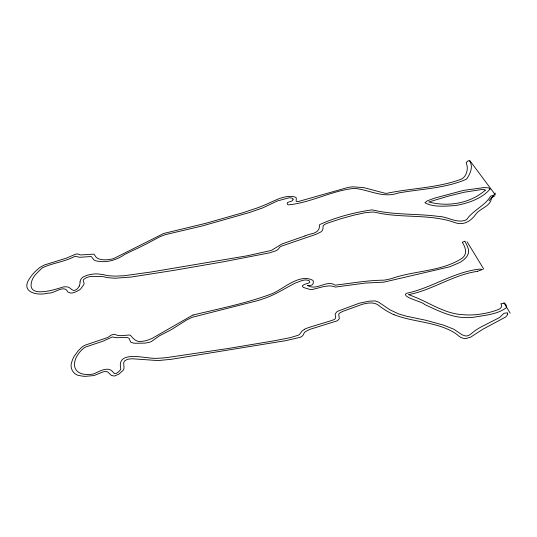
<?xml version="1.0" encoding="UTF-8"?>
<svg xmlns="http://www.w3.org/2000/svg" width="537" height="537" viewBox="0 0 537 537"><rect width="100%" height="100%" fill="white"/><g stroke="black" fill="none" stroke-linecap="round" stroke-linejoin="round"><path stroke-width="0.81" d="M507.687 314.138L507.707 313.776M80.053 281.878L80.49 279.891L81.819 278.112A6.652 3.141 -21.1 0 1 83.926 276.595L87.806 275.045L92.257 274.199A30.716 14.828 -21.6 0 1 97.244 273.89L103.299 274.595A42.792 20.05 -18.9 0 0 108.897 275.75L115.079 276.146L124.007 275.743L150.796 272.058L246.98 255.827L270.42 250.618A9.055 4.625 -13.6 0 0 271.487 250.349L282.012 243.952L304.962 235.958M79.221 286.087L77.536 288.698A3.705 1.759 -21.7 0 1 76.523 289.396C72.267 293.001 70.528 286.288 66.273 286.839A11.76 5.551 -22.3 0 0 63.453 286.906C54.573 289.718 24.239 299.706 32.475 279.153A48.706 22.48 -21.1 0 1 35.395 274.649L41.899 268.185A6.639 2.94 -21.8 0 1 42.933 267.533C53.223 262.815 64.91 261.794 74.905 256.303A1.383 0.618 -20.7 0 1 75.361 256.283L79.691 257.297L90.881 256.545A3.819 1.732 -20.4 0 1 91.485 256.78L93.888 259.848A17.674 8.075 -19.6 0 0 95.814 260.794C105.816 263.291 116.482 260.264 124.745 254.397A18.896 9.008 -19.2 0 1 125.994 253.793L138.58 247.799A196.676 73.999 -19.2 0 0 154.065 239.838L160.18 236.616L165.181 234.703L202.301 225.929L249.235 212.605L262.908 207.819L277.206 201.019L288.745 197.871A5.545 2.578 -12.6 0 1 290.98 197.931L291.732 198.119A5.175 2.403 -12.6 0 1 292.819 198.791A5.316 2.47 -12.6 0 1 293.041 199.16M489.032 200.784L495.369 193.112M304.452 329.309L302.069 331.034L299.592 334.303A5.766 3.531 -13.2 0 1 298.391 335.182L290.215 337.666L273.87 340.847L228.144 348.493L168.853 357.293A61.077 33.952 -19.2 0 1 157.831 358.246C147.648 359.676 116.073 348.634 120.791 368.832A6.216 3.558 -23.6 0 1 120.174 370.161C118.811 371.752 115.113 375.497 113.441 372.618C108.474 365.428 99.741 371.443 93.74 373.846A7.867 4.397 -24.3 0 1 92.418 374.175C70.206 377.196 70.219 359.347 83.759 348.157A9.089 4.907 -23.7 0 1 85.786 346.949L102.862 341.237L111.998 337.108A1.739 0.946 -22.4 0 1 112.595 336.968C117.388 338.753 122.577 336.645 127.517 337.652A8.115 4.471 -22.2 0 1 129.216 338.612L130.706 342.129L133.773 343.163A12.351 6.84 -21.2 0 0 135.331 343.25L145.198 343.123L149.628 342.217A8.639 4.84 -21 0 0 151.716 341.324L159.335 335.867L171.296 329.684L186.487 320.099L191.904 317.38L256.941 300.807A60.996 32.287 -14.9 0 0 265.325 298.055C275.998 294.41 285.362 288.04 295.37 283.026C299.592 281.697 304.982 278.294 309.292 280.864A6.088 3.41 -12.3 0 1 309.762 281.764L309.144 282.905L304.976 284.207A9.679 5.484 -12 0 0 303.841 284.731C298.619 287.208 307.976 288.523 309.856 289.43A7.169 4.041 -11.8 0 0 312.561 289.436L323.61 286.597L328.691 285.899A11.311 6.491 -11.1 0 1 332.45 286.221L335.424 287.053L365.422 283.053L383.821 282.153L449.932 266.755L460.464 262.17L464.223 259.458L466.888 256.525L468.371 253.397L468.633 250.121L467.613 246.725L464.908 241.16A6.269 3.256 -4.9 0 1 463.102 241.865A5.524 2.88 -4.9 0 1 462.337 242.355C465.539 247.288 467.814 254.243 461.907 258.378C441.125 271.735 414.678 270.447 391.755 278.515A29.569 16.191 -8.2 0 1 383.566 280.186C367.281 280.307 351.258 283.308 335.135 285.154C326.798 279.321 316.575 291.289 307.479 285.422C310.044 285.758 313.474 285.657 313.386 281.999A8.357 4.679 -12.2 0 0 312.769 280.334C299.478 273.239 283.952 288.637 272.172 293.665C246.711 303.251 219.552 308.607 193.112 315.018M477.165 271.4C453.08 274.85 432.46 290.067 408.59 294.645A172.86 118.127 -13 0 1 413.517 296.511C429.734 302.828 444.508 313.621 462.417 314.662A42.47 24.259 -3.1 0 0 473.976 314.83C482.401 314.132 490.872 312.547 498.725 309.359C501.128 308.641 502.511 305.842 500.867 303.714A7.592 4.37 -1.3 0 0 504.525 303.076L506.143 305.043L506.492 306.52A7.209 4.202 -1.2 0 1 506.029 307.909C497.054 314.601 484.642 315.192 473.882 317.213A32.824 19.03 -3 0 1 467.378 317.615C452 317.951 438.058 310.634 424.452 304.439C423.424 301.841 400.924 297.209 406.341 293.343C431.735 288.087 453.866 271.756 479.863 269.091A4.578 2.517 -3.2 0 1 481.387 269.366L482.166 269.661M304.452 329.309A11.311 6.981 -12.2 0 1 307.325 328.053C316.192 324.945 325.435 322.71 334.202 319.582A4.833 2.913 -10.9 0 0 335.403 318.28L335.712 316.629L335.209 314.964A5.209 3.121 -10.3 0 1 335.222 313.957L336.592 312.071A6.786 4.074 -10.2 0 1 338.196 311.064L359.421 303.17L369.57 301.129L375.209 300.921L378.625 302.13L389.842 309.755L398.629 313.917L406.563 316.233L425.854 320.28L443.569 325.133L453.893 329.262L462.122 334.826L465.357 335.94A4.283 2.645 -2.1 0 0 467.331 335.853L469.815 334.853L475.258 330.517L480.118 327.469L499.699 317.474L503.545 313.608A4.148 2.45 -0.5 0 1 504.565 313.178L507.183 312.849A2.611 1.537 -0.5 0 1 507.505 312.87L507.68 314.32L506.519 316.098A12.801 7.552 -1.2 0 1 505.418 317.145L482.716 329.315L470.667 337.142L466.197 338.464A6.592 4.074 -2.1 0 1 463.538 338.344L461.061 337.558L458.887 336.115A47.31 30.562 -4.6 0 0 453.45 332.141C435.245 321.663 413.369 322.193 394.118 314.742M469.848 160.63L495.409 194.911M467.123 241.791L483.77 269.151M503.887 302.74L510.15 313.111M304.949 235.951A25.675 13.371 -11.5 0 1 311.238 233.87C315.743 233.199 320.32 230.125 319.32 225.225A4.41 2.202 -11.2 0 1 319.998 224.453C336.243 217.102 354.031 212.518 371.664 209.9A5.981 2.933 -9.2 0 1 372.812 209.987C394.218 215.176 416.443 213.464 438.132 216.371C447.596 216.384 457.591 224.278 466.66 219.606C473.03 210.095 484.978 205.94 490.65 196.106A2.396 1.134 -4.6 0 1 491.348 195.877L492.51 195.73A3.188 1.51 -4.5 0 1 494.523 195.971A7.766 3.678 -4.2 0 0 492.644 197.139L492.389 197.368A10.552 5.001 -4.1 0 0 491.281 199.207C490.247 205.872 480.649 208.537 476.426 213.377C472.016 220.063 464.713 225.574 456.182 223.009C430.05 213.303 401.501 218.774 374.739 212.175A16.519 8.243 -9.3 0 0 371.919 212.055L364.912 212.753L353.749 215.183L340.693 218.787L327.362 223.238L324.757 224.385L323.14 225.735L322.898 229.077L322.247 230.561A8.357 4.202 -11.6 0 1 320.871 231.924L315.931 234.354L281.502 246.134L279.797 247.094L278.542 248.92L276.508 250.564L269.997 252.766L223.446 261.788L173.693 270.4L131.209 277.038L114.965 278.247L107.702 277.656L101.936 276.414L90.485 276.421L86.685 277.515L83.678 279.381L83.222 280.656L84.087 283.288A13.17 6.216 -21.7 0 1 83.685 284.798L80.617 288.973A7.699 3.658 -21.7 0 1 79.214 290.067C75.986 291.719 71.549 294.591 68.065 292.141A10.713 5.095 -21.6 0 1 67.541 291.457C63.957 284.281 53.559 294.148 48.229 293.095C36.623 296.236 19.426 291.839 30.24 277.575A44.611 20.466 -21.3 0 1 34.831 271.923L39.765 267.513L44.477 264.942A7.048 3.108 -21.7 0 1 46.048 264.466L66.246 258.19L75.623 254.189L77.469 253.894L78.758 254.384A13.197 5.86 -20.1 0 0 80.798 254.934L93.445 254.169A3.974 1.799 -20.3 0 1 94.17 254.377L95.479 256.33A19.976 9.116 -19.4 0 0 111.911 259.029A7.666 3.544 -19.6 0 0 113.878 258.472L163.711 233.474L205.96 223.264L242.952 212.719L257.33 207.92A89.209 37.664 -14.6 0 0 272.601 201.435L279.696 198.395L285.268 196.878A14.6 6.827 -12.7 0 1 288.846 196.435L292.45 196.455L295.316 197.106A6.444 2.994 -12.5 0 1 296.27 197.878L296.156 201.348L297.894 201.657L348.124 187.4A20.903 9.847 -10.2 0 1 353.205 186.842L363.958 187.688L385.23 193.286A6.068 2.839 -8.7 0 0 386.694 193.347C411.389 188.104 437.407 188.064 461.229 179.197A13.19 5.967 -6.5 0 0 463.075 178.022L464.753 176.337L466.029 174.048A64.735 29.193 -8.3 0 0 466.982 165.315L466.143 162.664A5.732 2.51 -6.4 0 0 466.653 162.127A5.692 2.49 -6.4 0 0 467.72 160.999A7.713 3.343 -6.3 0 0 469.311 160.657C473.506 165.873 470.573 172.995 467.344 177.948A9.337 4.242 -6.2 0 1 465.874 179.459C444.448 188.621 420.411 188.87 397.722 193.132C383.653 198.227 370.08 190.36 356.279 188.588A17.681 8.33 -10.2 0 0 352.413 188.594C330.544 191.246 310.413 202.785 288.503 204.832A3.061 1.436 -12.5 0 1 287.684 204.584C284.946 201.08 292.954 202.503 293.115 199.449A5.068 2.356 -12.6 0 0 293.041 199.16M80.026 281.885A30.965 14.412 -22.4 0 1 79.275 286.08M477.312 271.366A7.122 3.94 -3 0 1 478.487 270.937A7.021 3.88 -3 0 1 480.286 270.299A7.048 3.887 -2.9 0 1 482.166 269.661M193.112 315.018A6.981 3.927 -18.3 0 0 191.689 315.702L152.199 338.37L147.333 340.304A16.117 8.914 -20.8 0 1 142.433 341.257C136.935 342.74 133.458 339.028 130.565 335.383A6.511 3.578 -21.9 0 0 129.169 335.007L121.624 335.692L117.892 335.477A10.888 5.873 -21.6 0 1 116.321 334.954C113.636 333.135 110.635 335.41 108.481 336.994A7.162 3.826 -22.5 0 1 107.272 337.645L85.343 345.096L83.034 346.331A9.881 5.316 -23.6 0 0 81.986 347.097L78.281 350.715L74.421 355.95A40.852 22.715 -23.1 0 0 71.985 361.314C69.132 367.644 73.24 375.262 80.302 375.739A32.938 18.11 -23.5 0 0 85.269 376.343L93.968 375.558L102.882 371.987L105.762 371.342L107.856 372.013L111.32 375.403L114.374 376.054L118.966 374.108L123.235 370.194A8.464 4.846 -23.5 0 0 123.893 368.932C124.732 365.798 121.704 361.314 126.39 359.857A5.41 3.101 -22.8 0 1 128.108 359.172L132.102 358.75L158.039 360.582L171.256 359.293L285.704 340.673L300.405 337.263L302.72 335.766L304.291 332.806A7.176 4.43 -12.2 0 1 305.392 331.651L309.923 329.349L337.464 320.743L339.31 318.75L338.74 314.219A4.739 2.846 -10.1 0 1 339.438 313.219L342.452 311.494L362.18 304.345A35.476 21.775 -8.3 0 1 365.744 303.526C370.08 302.633 375.108 302.485 378.726 305.452A96.579 53.264 -4.3 0 0 394.077 314.776M489.966 189.212C481.561 198.898 467.62 203.436 455.168 205.597C445.455 206.094 433.493 207.577 424.881 202.697L427.378 200.798L434.99 198.032L463.444 190.407L483.83 187.588L488.368 187.836L489.704 188.534L489.966 189.212M485.334 190.138C470.439 203.409 447.932 207.141 428.815 201.986L448.046 196.227L464.089 192.253L481.031 189.621L484.112 189.521L485.334 190.138"/></g></svg>
